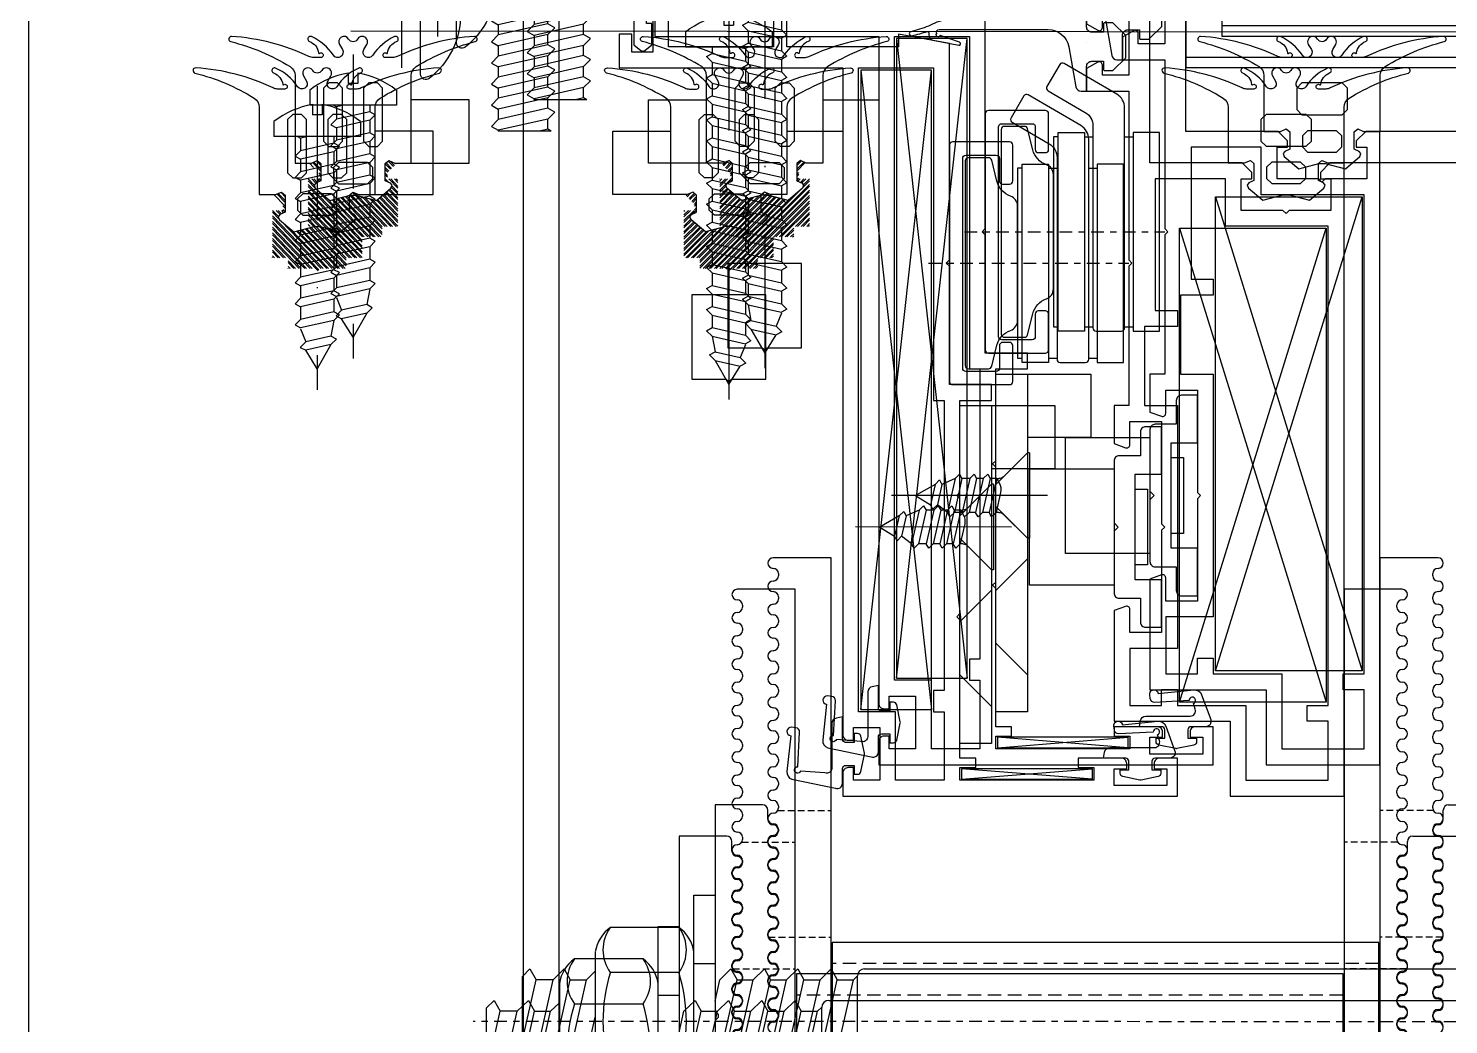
# Model space of a CAD drawing. Header units: inches. Extents: x 4821 to 127877, y 58012 to 433683.
# Drawn here: x 33941.2 to 34075.8, y 232307.7 to 232402.1 of the extents above; entities that cross this region are included whole.
import ezdxf
from ezdxf.xclip import XClip

# ---------------------------------------------------------------- set-up
doc = ezdxf.new("R2010")
doc.units = ezdxf.units.IN
doc.header["$MEASUREMENT"] = 0
doc.header["$XCLIPFRAME"] = 2
for name, pattern in [('$1$Center', [29.999999, 12, -6, 6, -6]), ('$1$DASHDOT', [25.4, 12.7, -6.35, 0, -6.35]), ('$1$DASHED', [19.05, 12.7, -6.35])]:
    doc.linetypes.add(name, pattern=pattern)
for name, color, linetype in [('A-FURN-FIXD', 10, 'Continuous'), ('A-FURN-FREE', 10, 'Continuous'), ('A-GLAZ', 132, 'Continuous'), ('A-WAL-CMU', 7, 'Continuous'), ('A-WIN', 141, 'Continuous')]:
    doc.layers.add(name, color=color, linetype=linetype)

# ---------------------------------------------------------------- blocks, each defined once
blk = doc.blocks.new('$1$M6x25')
at = {"color": 71}
for p, q in [((-6, 4.5), (-6, -4.5)), ((0, 5), (-5.5, 5)), ((0, 5), (0, -5)), ((1.19, 3), (0.82, 2.34)), ((1.85, 2.34), (1.19, 3)), ((3.19, 3), (2.82, 2.34)), ((3.85, 2.34), (3.19, 3)), ((5.19, 3), (4.82, 2.34)), ((5.85, 2.34), (5.19, 3)), ((7.19, 3), (6.82, 2.34)), ((7.85, 2.34), (7.19, 3)), ((9.19, 3), (8.82, 2.34)), ((9.85, 2.34), (9.19, 3)), ((11.19, 3), (10.82, 2.34)), ((11.85, 2.34), (11.19, 3)), ((13.19, 3), (12.82, 2.34)), ((13.85, 2.34), (13.19, 3)), ((15.19, 3), (14.82, 2.34)), ((15.85, 2.34), (15.19, 3)), ((17.19, 3), (16.82, 2.34)), ((17.85, 2.34), (17.19, 3)), ((19.19, 3), (18.82, 2.34)), ((19.85, 2.34), (19.19, 3)), ((21.19, 3), (20.82, 2.34)), ((21.85, 2.34), (21.19, 3)), ((23.19, 3), (22.82, 2.34)), ((23.85, 2.34), (23.19, 3)), ((0.82, 2.34), (0, 2.34)), ((0.82, 2.34), (1.88, -2.34)), ((1.85, 2.34), (2.91, -2.34)), ((2.82, 2.34), (1.85, 2.34)), ((2.82, 2.34), (3.88, -2.34)), ((3.85, 2.34), (4.91, -2.34)), ((4.82, 2.34), (3.85, 2.34)), ((4.82, 2.34), (5.88, -2.34)), ((5.85, 2.34), (6.91, -2.34)), ((6.82, 2.34), (5.85, 2.34)), ((6.82, 2.34), (7.88, -2.34)), ((7.85, 2.34), (8.91, -2.34)), ((8.82, 2.34), (7.85, 2.34)), ((8.82, 2.34), (9.88, -2.34)), ((9.85, 2.34), (10.91, -2.34)), ((10.82, 2.34), (9.85, 2.34)), ((10.82, 2.34), (11.88, -2.34)), ((11.85, 2.34), (12.91, -2.34)), ((12.82, 2.34), (11.85, 2.34)), ((12.82, 2.34), (13.88, -2.34)), ((13.85, 2.34), (14.91, -2.34)), ((14.82, 2.34), (13.85, 2.34)), ((14.82, 2.34), (15.88, -2.34)), ((15.85, 2.34), (16.91, -2.34)), ((16.82, 2.34), (15.85, 2.34)), ((16.82, 2.34), (17.88, -2.34)), ((17.85, 2.34), (18.91, -2.34)), ((18.82, 2.34), (17.85, 2.34)), ((18.82, 2.34), (19.88, -2.34)), ((19.85, 2.34), (20.91, -2.34)), ((20.82, 2.34), (19.85, 2.34)), ((20.82, 2.34), (21.88, -2.34)), ((21.85, 2.34), (22.91, -2.34)), ((22.82, 2.34), (21.85, 2.34)), ((22.82, 2.34), (23.88, -2.34)), ((23.85, 2.34), (24.91, -2.34)), ((24.82, 2.34), (23.85, 2.34)), ((25, 2.66), (24.82, 2.34)), ((24.82, 2.34), (25, 1.56)), ((25, 2.66), (25, -2.34)), ((1.88, -2.34), (0, -2.34)), ((1.88, -2.34), (2.54, -3)), ((2.54, -3), (2.91, -2.34)), ((2.91, -2.34), (3.88, -2.34)), ((3.88, -2.34), (4.54, -3)), ((4.54, -3), (4.91, -2.34)), ((4.91, -2.34), (5.88, -2.34)), ((5.88, -2.34), (6.54, -3)), ((6.54, -3), (6.91, -2.34)), ((6.91, -2.34), (7.88, -2.34)), ((7.88, -2.34), (8.54, -3)), ((8.54, -3), (8.91, -2.34)), ((8.91, -2.34), (9.88, -2.34)), ((9.88, -2.34), (10.54, -3)), ((10.54, -3), (10.91, -2.34)), ((10.91, -2.34), (11.88, -2.34)), ((11.88, -2.34), (12.54, -3)), ((12.54, -3), (12.91, -2.34)), ((12.91, -2.34), (13.88, -2.34)), ((13.88, -2.34), (14.54, -3)), ((14.54, -3), (14.91, -2.34)), ((14.91, -2.34), (15.88, -2.34)), ((15.88, -2.34), (16.54, -3)), ((16.54, -3), (16.91, -2.34)), ((16.91, -2.34), (17.88, -2.34)), ((17.88, -2.34), (18.54, -3)), ((18.54, -3), (18.91, -2.34)), ((18.91, -2.34), (19.88, -2.34)), ((19.88, -2.34), (20.54, -3)), ((20.54, -3), (20.91, -2.34)), ((20.91, -2.34), (21.88, -2.34)), ((21.88, -2.34), (22.54, -3)), ((22.54, -3), (22.91, -2.34)), ((22.91, -2.34), (23.88, -2.34)), ((23.88, -2.34), (24.54, -3)), ((24.54, -3), (24.91, -2.34)), ((24.91, -2.34), (25, -2.34)), ((0, -5), (-5.5, -5))]:
    blk.add_line(p, q, dxfattribs=at)
at = {"color": 71, "linetype": '$1$DASHED', "ltscale": 100}
for p, q in [((-6, 2.89), (-3, 2.89)), ((-6, 1.44), (-3, 1.44)), ((-6, -1.44), (-3, -1.44)), ((-6, -2.89), (-3, -2.89))]:
    blk.add_line(p, q, dxfattribs=at)
at = {"color": 2, "linetype": '$1$Center', "ltscale": 10}
blk.add_line((-7.77, 0), (26.88, 0), dxfattribs=at)
at = {"color": 71}
for centre, start, end in [((-5.5, 4.5), 90, 180), ((-5.5, -4.5), 180, 270)]:
    blk.add_arc(centre, 0.5, start, end, dxfattribs=at)
at = {"color": 71, "linetype": '$1$DASHED', "ltscale": 100}
for centre, radius, start, end in [((-4.2, 2.17), 1.4, 329.0209, 30.9791), ((-8.11, 0), 5.31, 344.2222, 15.7778), ((-4.2, -2.17), 1.4, 329.0209, 30.9791)]:
    blk.add_arc(centre, radius, start, end, dxfattribs=at)
blk = doc.blocks.new('$1$GTSY500112')
at = {"layer": 'A-FURN-FIXD'}
blk.add_lwpolyline([(5.93, -11.75, 0.57735), (5.07, -11.75, -1), (4.2, -11.25), (4.49, -10.75, 0.965781), (3.64, -10.22, -0.138673), (1.56, -11.98, -1.037842), (1.37, -11.52, 0.283592), (2.23, -10.43, -0.584426), (2.31, -10.4, 1.39494), (2.44, -10), (1.75, -10, 0.111575), (1.32, -10.1, -0.09543), (-6.01, -12, -0.91232), (-6.08, -11.51, 0.076551), (-0.47, -9.14, 0.260148), (0, -8.29), (0, 0), (1.56, 0), (2.11, -0.24), (2.45, 0.05), (2.45, 1.67), (1.96, 1.89), (1.81, 2.1), (1.92, 2.38), (3.29, 3.53), (5.21, 3.03), (5.79, 3.03), (7.71, 3.53), (9.08, 2.38), (9.19, 2.1), (9.03, 1.89), (8.55, 1.67), (8.55, 0.05), (8.88, -0.24), (9.44, 0), (11, 0), (11, -8.29, 0.260148), (11.47, -9.14, 0.076551), (17.08, -11.51, -0.91232), (17, -12, -0.09543), (9.68, -10.1, 0.111575), (9.25, -10), (8.55, -10, 1.39494), (8.69, -10.4, -0.584426), (8.77, -10.43, 0.283592), (9.62, -11.52, -1.037842), (9.43, -11.98, -0.138673), (7.36, -10.22, 0.965781), (6.51, -10.75), (6.8, -11.25, -1)], format="xyb", close=True, dxfattribs=at)
for points in [[(4.13, -0.07), (3.64, 0.42), (3.64, 1.47), (4.13, 1.96), (6.87, 1.96), (7.36, 1.47), (7.36, 0.42), (6.87, -0.07)], [(4.01, -1.58), (4.5, -2.07), (4.5, -7.11), (4.01, -7.6), (3.19, -7.6), (2.7, -7.11), (2.7, -2.07), (3.19, -1.58)], [(7.81, -7.6), (6.99, -7.6), (6.5, -7.11), (6.5, -2.07), (6.99, -1.58), (7.81, -1.58), (8.3, -2.07), (8.3, -7.11)]]:
    blk.add_lwpolyline(points, close=True, dxfattribs=at)
blk = doc.blocks.new('$1$RHS4.2x22')
at = {"layer": 'A-FURN-FIXD'}
for p, q in [((1.42, 4.1), (0, 4.1)), ((0, -4.1), (0, 4.1)), ((-19.98, 1.61), (-20.26, 1.09)), ((-19.45, 1.09), (-19.98, 1.61)), ((-18.23, 1.58), (-19.45, 1.09)), ((-17.85, 2.1), (-18.13, 1.58)), ((-17.42, -1.58), (-18.13, 1.58)), ((-17.33, 1.58), (-17.85, 2.1)), ((-16.14, 1.58), (-17.33, 1.58)), ((-16.61, -1.58), (-17.33, 1.58)), ((-15.85, 2.1), (-16.14, 1.58)), ((-15.42, -1.58), (-16.14, 1.58)), ((-15.33, 1.58), (-15.85, 2.1)), ((-14.61, -1.58), (-15.33, 1.58)), ((-14.14, 1.58), (-15.33, 1.58)), ((-13.85, 2.1), (-14.14, 1.58)), ((-13.43, -1.58), (-14.14, 1.58)), ((-13.33, 1.58), (-13.85, 2.1)), ((-12.62, -1.58), (-13.33, 1.58)), ((-12.14, 1.58), (-13.33, 1.58)), ((-11.86, 2.1), (-12.14, 1.58)), ((-11.43, -1.58), (-12.14, 1.58)), ((-11.33, 1.58), (-11.86, 2.1)), ((-10.62, -1.58), (-11.33, 1.58)), ((-10.15, 1.58), (-11.33, 1.58)), ((-9.86, 2.1), (-10.15, 1.58)), ((-9.43, -1.58), (-10.15, 1.58)), ((-9.86, 2.1), (-9.34, 1.58)), ((-8.62, -1.58), (-9.34, 1.58)), ((-8.15, 1.58), (-9.34, 1.58)), ((-7.86, 2.1), (-8.15, 1.58)), ((-7.43, -1.58), (-8.15, 1.58)), ((-7.34, 1.58), (-7.86, 2.1)), ((-6.63, -1.58), (-7.34, 1.58)), ((-6.15, 1.58), (-7.34, 1.58)), ((-5.86, 2.1), (-6.15, 1.58)), ((-5.44, -1.58), (-6.15, 1.58)), ((-5.34, 1.58), (-5.86, 2.1)), ((-4.63, -1.58), (-5.34, 1.58)), ((-4.15, 1.58), (-5.34, 1.58)), ((-3.87, 2.1), (-4.15, 1.58)), ((-3.44, -1.58), (-4.15, 1.58)), ((-3.44, -1.58), (-4.15, 1.58)), ((-3.34, 1.58), (-3.87, 2.1)), ((-2.63, -1.58), (-3.34, 1.58)), ((-2.16, 1.58), (-3.34, 1.58)), ((-1.87, 2.1), (-2.16, 1.58)), ((-1.44, -1.58), (-2.16, 1.58)), ((-1.35, 1.58), (-1.87, 2.1)), ((-0.63, -1.58), (-1.35, 1.58)), ((-0.16, 1.58), (-1.35, 1.58)), ((0, 1.87), (-0.16, 1.58)), ((0, 0.87), (-0.16, 1.58)), ((-22, 0), (-20.26, 1.09)), ((-19.72, -1.3), (-22, 0)), ((-19.72, -1.3), (-20.26, 1.09)), ((-18.91, -1.3), (-19.45, 1.09)), ((3.05, 0.46), (2.04, 0.46)), ((2.04, -0.46), (2.04, 0.46)), ((-19.72, -1.3), (-19.2, -1.82)), ((-19.2, -1.82), (-18.91, -1.3)), ((-17.42, -1.58), (-18.91, -1.3)), ((3.05, -0.46), (2.04, -0.46)), ((-17.42, -1.58), (-16.9, -2.1)), ((-16.9, -2.1), (-16.61, -1.58)), ((-15.42, -1.58), (-16.61, -1.58)), ((-15.42, -1.58), (-14.9, -2.1)), ((-14.9, -2.1), (-14.61, -1.58)), ((-13.43, -1.58), (-14.61, -1.58)), ((-13.43, -1.58), (-12.9, -2.1)), ((-12.9, -2.1), (-12.62, -1.58)), ((-11.43, -1.58), (-12.62, -1.58)), ((-11.43, -1.58), (-10.91, -2.1)), ((-10.91, -2.1), (-10.62, -1.58)), ((-9.43, -1.58), (-10.62, -1.58)), ((-9.43, -1.58), (-8.91, -2.1)), ((-8.91, -2.1), (-8.62, -1.58)), ((-7.43, -1.58), (-8.62, -1.58)), ((-7.43, -1.58), (-6.91, -2.1)), ((-6.91, -2.1), (-6.63, -1.58)), ((-5.44, -1.58), (-6.63, -1.58)), ((-5.44, -1.58), (-4.91, -2.1)), ((-4.91, -2.1), (-4.63, -1.58)), ((-3.44, -1.58), (-4.63, -1.58)), ((-3.44, -1.58), (-2.92, -2.1)), ((-2.92, -2.1), (-2.63, -1.58)), ((-1.44, -1.58), (-2.63, -1.58)), ((-1.44, -1.58), (-0.92, -2.1)), ((-0.92, -2.1), (-0.63, -1.58)), ((0, -1.58), (-0.63, -1.58)), ((1.42, -4.1), (0, -4.1))]:
    blk.add_line(p, q, dxfattribs=at)
at = {"layer": 'A-FURN-FIXD', "linetype": '$1$DASHDOT'}
blk.add_line((4.78, 0), (-24, 0), dxfattribs=at)
at = {"layer": 'A-FURN-FIXD'}
for centre, start, end in [((-5.01, -0.91), 9.6294, 37.9057), ((-5.01, 0.91), 322.0943, 350.3706)]:
    blk.add_arc(centre, 8.15, start, end, dxfattribs=at)
blk = doc.blocks.new('$1$Fixed bracket Plan')
at = {"layer": 'A-FURN-FIXD', "linetype": '$1$Center', "ltscale": 0.1}
blk.add_line((53.65, -48.26), (53.65, 59.93), dxfattribs=at)
at = {"layer": 'A-FURN-FIXD'}
for p, q in [((49.69, 55.26), (57.94, 55.26)), ((51.89, 55.26), (57.61, 53.96)), ((57.94, 55.26), (58.65, 54.54)), ((49.69, 54.13), (57.61, 52.34)), ((58.65, 54.54), (57.61, 53.96)), ((57.61, 52.34), (57.61, 53.96)), ((49.69, 52.51), (57.61, 50.72)), ((57.61, 52.34), (58.65, 51.29)), ((58.65, 51.29), (57.61, 50.72)), ((49.69, 50.97), (57.61, 49.18)), ((57.61, 50.72), (57.61, 49.18)), ((49.69, 49.34), (54.09, 48.35)), ((57.61, 49.18), (58.43, 48.35)), ((60.25, 48.35), (47.05, 48.35)), ((58.33, 46.92), (58.33, 40.43)), ((62.58, 40.43), (62.58, 46.92)), ((41.65, 39), (65.65, 39)), ((47.05, 39), (60.25, 39)), ((59.15, 39), (59.15, 37)), ((65.65, 39), (65.65, 37)), ((53.75, 37), (34.2, 37)), ((65.65, 37), (41.65, 37)), ((49.69, 36.71), (57.61, 34.92)), ((54.05, 36.7), (53.75, 37)), ((54.35, 36.7), (54.05, 36.7)), ((54.65, 37), (54.35, 36.7)), ((74.2, 37), (54.65, 37)), ((55.59, 37), (57.61, 36.55)), ((57.61, 36.55), (58.65, 35.5)), ((74.2, 32.5), (74.2, 37)), ((49.69, 35.17), (57.61, 33.38)), ((58.65, 35.5), (57.61, 34.92)), ((57.61, 34.92), (57.61, 33.38)), ((49.69, 33.55), (57.61, 31.76)), ((57.61, 33.38), (58.65, 32.33)), ((58.65, 32.33), (57.61, 31.76)), ((49.69, 32), (57.61, 30.22)), ((54.3, 31), (54.1, 31)), ((55.2, 32), (55.4, 32)), ((56.5, 31), (56.3, 31)), ((57.4, 32), (57.6, 32)), ((57.61, 31.76), (57.61, 30.22)), ((58.7, 31), (58.5, 31)), ((59.6, 32), (59.8, 32)), ((60.9, 31), (60.7, 31)), ((61.8, 32), (62, 32)), ((63.1, 31), (62.9, 31)), ((64, 32), (64.2, 32)), ((65.3, 31), (65.1, 31)), ((66.2, 32), (66.4, 32)), ((67.5, 31), (67.3, 31)), ((68.4, 32), (68.6, 32)), ((69.7, 31), (69.5, 31)), ((70.6, 32), (70.8, 32)), ((71.9, 31), (71.7, 31)), ((72.8, 32), (73.7, 32)), ((74.1, 31), (73.9, 31)), ((76.3, 31), (76.1, 31)), ((78.5, 31), (78.3, 31)), ((80.7, 31), (80.5, 31)), ((82.9, 31), (82.7, 31)), ((85.1, 31), (84.9, 31)), ((87.3, 31), (87.1, 31)), ((89.5, 31), (89.3, 31)), ((91.7, 31), (91.5, 31)), ((93.9, 31), (93.7, 31)), ((96.1, 31), (95.9, 31)), ((96.6, 31.5), (96.6, 31.5)), ((97.6, 26), (97.6, 31.5)), ((49.69, 30.38), (57.61, 28.59)), ((57.61, 30.22), (58.65, 29.17)), ((49.69, 28.84), (57.61, 27.05)), ((58.65, 29.17), (57.61, 28.59)), ((57.61, 28.59), (57.61, 27.05)), ((49.69, 27.22), (57.61, 25.43)), ((57.61, 27.05), (58.65, 26)), ((9.7, 26), (97.6, 26)), ((61.15, 25.9), (46.15, 25.9)), ((49.69, 25.68), (57.61, 23.89)), ((58.65, 26), (57.61, 25.43)), ((61.15, -25.9), (61.15, 25.9)), ((57.61, 25.43), (57.61, 23.89)), ((49.32, 23.5), (57.98, 23.5)), ((57.61, 23.89), (57.99, 23.5)), ((58.65, 22.83), (58.65, -38.58)), ((97.6, -26), (9.7, -26)), ((46.15, -25.9), (61.15, -25.9)), ((97.6, -31.5), (97.6, -26)), ((54.1, -31), (54.3, -31)), ((55.2, -32), (55.4, -32)), ((56.3, -31), (56.5, -31)), ((57.4, -32), (57.6, -32)), ((58.5, -31), (58.7, -31)), ((59.6, -32), (59.8, -32)), ((60.7, -31), (60.9, -31)), ((61.8, -32), (62, -32)), ((62.9, -31), (63.1, -31)), ((64, -32), (64.2, -32)), ((65.1, -31), (65.3, -31)), ((66.2, -32), (66.4, -32)), ((67.3, -31), (67.5, -31)), ((68.4, -32), (68.6, -32)), ((69.5, -31), (69.7, -31)), ((70.6, -32), (70.8, -32)), ((71.7, -31), (71.9, -31)), ((72.8, -32), (73.7, -32)), ((73.9, -31), (74.1, -31)), ((76.1, -31), (76.3, -31)), ((78.3, -31), (78.5, -31)), ((80.5, -31), (80.7, -31)), ((82.7, -31), (82.9, -31)), ((84.9, -31), (85.1, -31)), ((87.1, -31), (87.3, -31)), ((89.3, -31), (89.5, -31)), ((91.5, -31), (91.7, -31)), ((93.7, -31), (93.9, -31)), ((95.9, -31), (96.1, -31)), ((74.2, -32.5), (74.2, -37))]:
    blk.add_line(p, q, dxfattribs=at)
at = {"layer": 'A-FURN-FIXD', "linetype": '$1$DASHED', "ltscale": 0.05}
for p, q in [((61.65, 31.93), (61.65, 26)), ((73.65, 31.07), (73.65, 26)), ((61.65, -31.93), (61.65, -26)), ((73.65, -31.07), (73.65, -26))]:
    blk.add_line(p, q, dxfattribs=at)
at = {"layer": 'A-FURN-FIXD', "linetype": '$1$DASHED', "ltscale": 0.1}
blk.add_line((59.15, -25.9), (59.15, 25.9), dxfattribs=at)
at = {"layer": 'A-FURN-FIXD'}
for centre, radius, start, end in [((53.65, 31.88), 15.75, 72.7319, 107.2681), ((60.45, 44.06), 3.57, 53.4429, 126.5571), ((59.73, 44.89), 3.5, 35.4843, 81.3007), ((53.65, 55.47), 15.75, 252.7319, 287.2681), ((60.45, 43.29), 3.57, 233.4429, 306.5571), ((59.73, 42.46), 3.5, 278.6993, 324.5157), ((73.7, 32.5), 0.5, 270, 0), ((53.1, 31.5), 0.5, 0, 180), ((53.2, 31.5), 0.5, 0, 90), ((54.1, 31.5), 0.5, 180, 270), ((54.2, 31.5), 0.5, 180, 0), ((54.3, 31.5), 0.5, 270, 360), ((55.2, 31.5), 0.5, 90, 180), ((55.3, 31.5), 0.5, 0, 180), ((55.4, 31.5), 0.5, 0, 90), ((56.3, 31.5), 0.5, 180, 270), ((56.4, 31.5), 0.5, 180, 0), ((56.5, 31.5), 0.5, 270, 360), ((57.4, 31.5), 0.5, 90, 180), ((57.5, 31.5), 0.5, 0, 180), ((57.6, 31.5), 0.5, 0, 90), ((58.5, 31.5), 0.5, 180, 270), ((58.6, 31.5), 0.5, 180, 0), ((58.7, 31.5), 0.5, 270, 360), ((59.6, 31.5), 0.5, 90, 180), ((59.7, 31.5), 0.5, 0, 180), ((59.8, 31.5), 0.5, 0, 90), ((60.7, 31.5), 0.5, 180, 270), ((60.8, 31.5), 0.5, 180, 0), ((60.9, 31.5), 0.5, 270, 360), ((61.8, 31.5), 0.5, 90, 180), ((61.9, 31.5), 0.5, 0, 180), ((62, 31.5), 0.5, 0, 90), ((62.9, 31.5), 0.5, 180, 270), ((63, 31.5), 0.5, 180, 0), ((63.1, 31.5), 0.5, 270, 360), ((64, 31.5), 0.5, 90, 180), ((64.1, 31.5), 0.5, 0, 180), ((64.2, 31.5), 0.5, 0, 90), ((65.1, 31.5), 0.5, 180, 270), ((65.2, 31.5), 0.5, 180, 0), ((65.3, 31.5), 0.5, 270, 360), ((66.2, 31.5), 0.5, 90, 180), ((66.3, 31.5), 0.5, 0, 180), ((66.4, 31.5), 0.5, 0, 90), ((67.3, 31.5), 0.5, 180, 270), ((67.4, 31.5), 0.5, 180, 0), ((67.5, 31.5), 0.5, 270, 360), ((68.4, 31.5), 0.5, 90, 180), ((68.5, 31.5), 0.5, 0, 180), ((68.6, 31.5), 0.5, 0, 90), ((69.5, 31.5), 0.5, 180, 270), ((69.6, 31.5), 0.5, 180, 0), ((69.7, 31.5), 0.5, 270, 360), ((70.6, 31.5), 0.5, 90, 180), ((70.7, 31.5), 0.5, 0, 180), ((70.8, 31.5), 0.5, 360, 90), ((71.7, 31.5), 0.5, 180, 270), ((71.8, 31.5), 0.5, 180, 0), ((71.9, 31.5), 0.5, 270, 360), ((72.8, 31.5), 0.5, 90, 180), ((72.9, 31.5), 0.5, 0, 180), ((73.9, 31.5), 0.5, 180, 270), ((74.1, 31.5), 0.5, 270, 360), ((75.1, 31.5), 0.5, 0, 180), ((76.1, 31.5), 0.5, 180, 270), ((76.3, 31.5), 0.5, 270, 360), ((77.3, 31.5), 0.5, 0, 180), ((78.3, 31.5), 0.5, 180, 270), ((78.5, 31.5), 0.5, 270, 360), ((79.5, 31.5), 0.5, 0, 180), ((80.5, 31.5), 0.5, 180, 270), ((80.7, 31.5), 0.5, 270, 360), ((81.7, 31.5), 0.5, 0, 180), ((82.7, 31.5), 0.5, 180, 270), ((82.9, 31.5), 0.5, 270, 360), ((83.9, 31.5), 0.5, 0, 180), ((84.9, 31.5), 0.5, 180, 270), ((85.1, 31.5), 0.5, 270, 360), ((86.1, 31.5), 0.5, 0, 180), ((87.1, 31.5), 0.5, 180, 270), ((87.3, 31.5), 0.5, 270, 360), ((88.3, 31.5), 0.5, 0, 180), ((89.3, 31.5), 0.5, 180, 270), ((89.5, 31.5), 0.5, 270, 360), ((90.5, 31.5), 0.5, 0, 180), ((91.5, 31.5), 0.5, 180, 270), ((91.7, 31.5), 0.5, 270, 360), ((92.7, 31.5), 0.5, 0, 180), ((93.7, 31.5), 0.5, 180, 270), ((93.9, 31.5), 0.5, 270, 360), ((94.9, 31.5), 0.5, 0, 180), ((95.9, 31.5), 0.5, 180, 270), ((96.1, 31.5), 0.5, 270, 360), ((97.1, 31.5), 0.5, 0, 180), ((57.98, 22.83), 0.667, 0, 90), ((53.1, -31.5), 0.5, 180, 0), ((53.2, -31.5), 0.5, 270, 0), ((54.1, -31.5), 0.5, 90, 180), ((54.2, -31.5), 0.5, 0, 180), ((54.3, -31.5), 0.5, 0, 90), ((55.2, -31.5), 0.5, 180, 270), ((55.3, -31.5), 0.5, 180, 0), ((55.4, -31.5), 0.5, 270, 0), ((56.3, -31.5), 0.5, 90, 180), ((56.4, -31.5), 0.5, 0, 180), ((56.5, -31.5), 0.5, 0, 90), ((57.4, -31.5), 0.5, 180, 270), ((57.5, -31.5), 0.5, 180, 0), ((57.6, -31.5), 0.5, 270, 0), ((58.5, -31.5), 0.5, 90, 180), ((58.6, -31.5), 0.5, 0, 180), ((58.7, -31.5), 0.5, 0, 90), ((59.6, -31.5), 0.5, 180, 270), ((59.7, -31.5), 0.5, 180, 0), ((59.8, -31.5), 0.5, 270, 0), ((60.7, -31.5), 0.5, 90, 180), ((60.8, -31.5), 0.5, 0, 180), ((60.9, -31.5), 0.5, 0, 90), ((61.8, -31.5), 0.5, 180, 270), ((61.9, -31.5), 0.5, 180, 0), ((62, -31.5), 0.5, 270, 0), ((62.9, -31.5), 0.5, 90, 180), ((63, -31.5), 0.5, 0, 180), ((63.1, -31.5), 0.5, 0, 90), ((64, -31.5), 0.5, 180, 270), ((64.1, -31.5), 0.5, 180, 0), ((64.2, -31.5), 0.5, 270, 0), ((65.1, -31.5), 0.5, 90, 180), ((65.2, -31.5), 0.5, 0, 180), ((65.3, -31.5), 0.5, 0, 90), ((66.2, -31.5), 0.5, 180, 270), ((66.3, -31.5), 0.5, 180, 0), ((66.4, -31.5), 0.5, 270, 0), ((67.3, -31.5), 0.5, 90, 180), ((67.4, -31.5), 0.5, 0, 180), ((67.5, -31.5), 0.5, 0, 90), ((68.4, -31.5), 0.5, 180, 270), ((68.5, -31.5), 0.5, 180, 0), ((68.6, -31.5), 0.5, 270, 360), ((69.5, -31.5), 0.5, 90, 180), ((69.6, -31.5), 0.5, 0, 180), ((69.7, -31.5), 0.5, 0, 90), ((70.6, -31.5), 0.5, 180, 270), ((70.7, -31.5), 0.5, 180, 0), ((70.8, -31.5), 0.5, 270, 0), ((71.7, -31.5), 0.5, 90, 180), ((71.8, -31.5), 0.5, 0, 180), ((71.9, -31.5), 0.5, 0, 90), ((72.8, -31.5), 0.5, 180, 270), ((72.9, -31.5), 0.5, 180, 0), ((73.9, -31.5), 0.5, 90, 180), ((73.7, -32.5), 0.5, 0, 90), ((74.1, -31.5), 0.5, 0, 90), ((75.1, -31.5), 0.5, 180, 0), ((76.1, -31.5), 0.5, 90, 180), ((76.3, -31.5), 0.5, 0, 90), ((77.3, -31.5), 0.5, 180, 0), ((78.3, -31.5), 0.5, 90, 180), ((78.5, -31.5), 0.5, 0, 90), ((79.5, -31.5), 0.5, 180, 0), ((80.5, -31.5), 0.5, 90, 180), ((80.7, -31.5), 0.5, 0, 90), ((81.7, -31.5), 0.5, 180, 0), ((82.7, -31.5), 0.5, 90, 180), ((82.9, -31.5), 0.5, 0, 90), ((83.9, -31.5), 0.5, 180, 0), ((84.9, -31.5), 0.5, 90, 180), ((85.1, -31.5), 0.5, 0, 90), ((86.1, -31.5), 0.5, 180, 0), ((87.1, -31.5), 0.5, 90, 180), ((87.3, -31.5), 0.5, 0, 90), ((88.3, -31.5), 0.5, 180, 0), ((89.3, -31.5), 0.5, 90, 180), ((89.5, -31.5), 0.5, 0, 90), ((90.5, -31.5), 0.5, 180, 0), ((91.5, -31.5), 0.5, 90, 180), ((91.7, -31.5), 0.5, 0, 90), ((92.7, -31.5), 0.5, 180, 0), ((93.7, -31.5), 0.5, 90, 180), ((93.9, -31.5), 0.5, 0, 90), ((94.9, -31.5), 0.5, 180, 0), ((95.9, -31.5), 0.5, 90, 180), ((96.1, -31.5), 0.5, 0, 90), ((97.1, -31.5), 0.5, 180, 0)]:
    blk.add_arc(centre, radius, start, end, dxfattribs=at)
blk = doc.blocks.new('$1$Stay Arm 93652400PI')
at = {"layer": 'A-FURN-FIXD', "linetype": '$1$Center', "ltscale": 0.1}
blk.add_line((147.23, 130.15), (147.23, 149.12), dxfattribs=at)
at = {"layer": 'A-FURN-FIXD'}
for p, q in [((138.23, 145.32), (138.23, 146.12)), ((156.23, 145.32), (156.23, 146.12)), ((138.23, 141.52), (138.23, 142.32)), ((138.23, 141.52), (138.23, 142.32)), ((156.23, 141.52), (156.23, 142.3))]:
    blk.add_line(p, q, dxfattribs=at)
for points in [[(137.83, 146.12), (137.83, 148.62), (156.63, 148.62), (156.63, 146.12)], [(137.83, 139.02), (156.63, 139.02), (156.63, 141.52), (137.83, 141.52)]]:
    blk.add_lwpolyline(points, close=True, dxfattribs=at)
for points in [[(157.25, 142.32), (138.13, 142.32, -0.414214), (137.83, 142.62), (137.83, 145.02, -0.414214), (138.13, 145.32), (158.97, 145.32, -0.26675), (160.27, 144.58), (163.18, 139.58, -0.414214), (163.08, 139.17), (161, 137.96, -0.414214), (160.59, 138.07), (158.55, 141.58, 0.26675)], [(158.43, 132.12), (136.03, 132.12, -0.414214), (135.73, 132.42), (135.73, 137.82, -0.414214), (136.03, 138.12), (139.43, 138.12, -0.414214), (139.73, 137.82), (139.73, 137.16, -0.414214), (139.43, 136.86), (137.29, 136.86, 0.414214), (136.99, 136.56), (136.99, 133.68, 0.414214), (137.29, 133.38), (157.17, 133.38, 0.414214), (157.47, 133.68), (157.47, 136.56, 0.414214), (157.17, 136.86), (155.03, 136.86, -0.414214), (154.73, 137.16), (154.73, 137.82, -0.414214), (155.03, 138.12), (158.43, 138.12, -0.414214), (158.73, 137.82), (158.73, 132.42, -0.414214)], [(137.47, 136.13), (139.47, 136.62, 0.253533), (140.87, 137.91, -0.319758), (141.82, 138.58), (152.65, 138.58, -0.319758), (153.59, 137.91, 0.253533), (155, 136.62), (157, 136.13, -0.344221), (157.22, 135.83), (157.22, 133.93, -0.414214), (156.92, 133.63), (137.54, 133.63, -0.414214), (137.24, 133.93), (137.24, 135.83, -0.344221)]]:
    blk.add_lwpolyline(points, format="xyb", close=True, dxfattribs=at)
blk.add_lwpolyline([(156.23, 139.02), (156.23, 138.58), (138.23, 138.58), (138.23, 139.02)], dxfattribs=at)
blk = doc.blocks.new('$1$GTSY500109')
at = {"layer": 'A-FURN-FIXD'}
blk.add_lwpolyline([(5.93, -8.75, 0.57735), (5.07, -8.75, -1), (4.2, -8.25), (4.49, -7.75, 0.965781), (3.64, -7.22, -0.138673), (1.56, -8.98, -1.037842), (1.37, -8.52, 0.283592), (2.23, -7.43, -0.584426), (2.31, -7.4, 1.39494), (2.44, -7), (1.75, -7, 0.111575), (1.32, -7.1, -0.09543), (-6.01, -9, -0.91232), (-6.08, -8.51, 0.076551), (-0.47, -6.14, 0.260148), (0, -5.29), (0, 0), (1.56, 0), (2.11, -0.24), (2.45, 0.05), (2.45, 1.67), (1.96, 1.89), (1.81, 2.1), (1.92, 2.38), (3.29, 3.53), (5.21, 3.03), (5.79, 3.03), (7.71, 3.53), (9.08, 2.38), (9.19, 2.1), (9.03, 1.89), (8.55, 1.67), (8.55, 0.05), (8.88, -0.24), (9.44, 0), (11, 0), (11, -5.29, 0.260148), (11.47, -6.14, 0.076551), (17.08, -8.51, -0.91232), (17, -9, -0.09543), (9.68, -7.1, 0.111575), (9.25, -7), (8.55, -7, 1.39494), (8.69, -7.4, -0.584426), (8.77, -7.43, 0.283592), (9.62, -8.52, -1.037842), (9.43, -8.98, -0.138673), (7.36, -7.22, 0.965781), (6.51, -7.75), (6.8, -8.25, -1)], format="xyb", close=True, dxfattribs=at)
for points in [[(4.13, -0.07), (3.64, 0.42), (3.64, 1.47), (4.13, 1.96), (6.87, 1.96), (7.36, 1.47), (7.36, 0.42), (6.87, -0.07)], [(3.59, -4.6), (3.1, -4.11), (3.1, -2.07), (3.59, -1.58), (7.41, -1.58), (7.9, -2.07), (7.9, -4.11), (7.41, -4.6)]]:
    blk.add_lwpolyline(points, close=True, dxfattribs=at)
blk = doc.blocks.new('$1$closekit')
at = {"layer": 'A-FURN-FREE'}
for p, q in [((-19.4, 14), (-16.4, 17)), ((-19.4, 9), (-16.4, 6)), ((-19.4, 1.05), (-16.4, 4.05)), ((-16.4, 4.05), (-18.67, 1.78)), ((-16.21, 4.05), (-16.4, 4.05)), ((-16.4, -4.05), (-16.4, 4.05)), ((-16.21, -4.05), (-16.21, 4.05)), ((-23.99, 1.6), (-24.94, 0.88)), ((-23.75, 2.02), (-23.99, 1.6)), ((-23.26, -1.6), (-23.99, 1.6)), ((-23.33, 1.6), (-23.75, 2.02)), ((-22.61, -1.6), (-23.33, 1.6)), ((-22.6, 1.6), (-23.33, 1.6)), ((-22.36, 2.02), (-22.6, 1.6)), ((-21.87, -1.6), (-22.6, 1.6)), ((-21.94, 1.6), (-22.36, 2.02)), ((-21.32, 1.6), (-21.94, 1.6)), ((-21.22, -1.6), (-21.94, 1.6)), ((-21.08, 2.02), (-21.32, 1.6)), ((-20.59, -1.6), (-21.32, 1.6)), ((-20.66, 1.6), (-21.08, 2.02)), ((-20.04, 1.6), (-20.66, 1.6)), ((-19.94, -1.6), (-20.66, 1.6)), ((-19.8, 2.02), (-20.04, 1.6)), ((-19.31, -1.6), (-20.04, 1.6)), ((-19.38, 1.6), (-19.8, 2.02)), ((-18.95, -0.29), (-19.38, 1.6)), ((-19.1, 1.6), (-19.38, 1.6)), ((-14.51, 0), (-29.28, 0)), ((-27, 0), (-25.59, 0.88)), ((-25.15, -1.06), (-27, 0)), ((-25.36, 1.3), (-25.59, 0.88)), ((-25.15, -1.06), (-25.59, 0.88)), ((-24.94, 0.88), (-25.36, 1.3)), ((-24.5, -1.06), (-24.94, 0.88)), ((-25.15, -1.06), (-24.73, -1.48)), ((-24.73, -1.48), (-24.5, -1.06)), ((-23.26, -1.6), (-24.5, -1.06)), ((-19.4, -1.05), (-16.4, -4.05)), ((-19.31, -1.6), (-19.08, -1.19)), ((-23.26, -1.6), (-22.84, -2.02)), ((-22.84, -2.02), (-22.61, -1.6)), ((-21.87, -1.6), (-22.61, -1.6)), ((-21.87, -1.6), (-21.45, -2.02)), ((-21.45, -2.02), (-21.22, -1.6)), ((-20.59, -1.6), (-21.22, -1.6)), ((-20.59, -1.6), (-20.17, -2.02)), ((-20.17, -2.02), (-19.94, -1.6)), ((-19.31, -1.6), (-19.94, -1.6)), ((-19.31, -1.6), (-19.1, -1.6)), ((-16.4, -4.05), (-18.67, -1.78)), ((-16.21, -4.05), (-16.4, -4.05))]:
    blk.add_line(p, q, dxfattribs=at)
blk.add_lwpolyline([(-16.4, -11.5), (-16.4, 20.5), (-19.4, 20.5), (-19.4, -11.5), (-10.4, -11.5), (-10.4, -5.5), (-16.4, -5.5)], dxfattribs=at)
blk.add_lwpolyline([(-4.3, -6.75, -0.414214), (-4.8, -6.25), (-4.8, -0.4), (-4.4, 0), (-4.8, 0.4), (-4.8, 6.25, -0.414214), (-4.3, 6.75), (-2.3, 6.75), (-2.3, 9, -0.414214), (-1.8, 9.5), (-0.3, 9.5), (-0.3, 5), (-2.8, 5), (-2.8, -5), (-0.3, -5), (-0.3, -9.5), (-1.8, -9.5, -0.414214), (-2.3, -9), (-2.3, -6.75)], format="xyb", close=True, dxfattribs=at)
for points in [[(-12.8, 5.5), (-12.8, -5.5), (-4.8, -5.5), (-4.8, 5.5)], [(-2.8, -3.59), (-1.62, -3.59), (-1.62, 3.59), (-2.8, 3.59)]]:
    blk.add_lwpolyline(points, close=True, dxfattribs=at)
for centre, radius, start, end in [((-19.1, 2.2), 0.6, 270, 315), ((-20.2, -0.57), 1.28, 330.7936, 12.7393), ((-19.1, -2.2), 0.6, 45, 90)]:
    blk.add_arc(centre, radius, start, end, dxfattribs=at)
blk = doc.blocks.new('$1$latsg')
at = {"color": 16}
blk.add_line((0, -4.63), (0, -4.63), dxfattribs=at)
at = {"color": 151}
blk.add_lwpolyline([(0, -2.33, -0.414214), (-0.5, -2.83), (-1.6, -2.83), (-1.6, -2.05, 0.414214), (-1.7, -1.95), (-2.49, -1.95), (-3.73, -3.14), (-3.73, -5.28), (-2.49, -6.47), (-1.7, -6.47, 0.414214), (-1.6, -6.37), (-1.6, -5.59), (-0.5, -5.59, -0.414214), (0, -6.09), (0, -8.42), (0.49, -8.42, 0.033024), (0.62, -8.41), (13.31, -6.73, 0.089231), (14.99, -6.16, -0.031349), (16.66, -5.63, 1.042186), (16.52, -5.25, 0.003956), (15.1, -5.64, -0.540004), (14.96, -5.55), (14.96, -5.32, 0.357511), (14.56, -4.83), (12.11, -4.34, 0.933108), (12.03, -4.63), (13.86, -5.26, -1.216572), (14.2, -5.46, -0.554991), (13.97, -5.84), (3.65, -5.84, -0.36397), (1.68, -4.19), (1.02, -0.41, 0.36397), (0.52, 0), (0, 0)], format="xyb", close=True, dxfattribs=at)
blk = doc.blocks.new('$1$RHS4.2x32')
at = {"layer": 'A-FURN-FIXD'}
for p, q in [((1.42, 4.1), (0, 4.1)), ((0, -4.1), (0, 4.1)), ((-29.98, 1.61), (-30.26, 1.09)), ((-29.45, 1.09), (-29.98, 1.61)), ((-28.23, 1.58), (-29.45, 1.09)), ((-27.85, 2.1), (-28.13, 1.58)), ((-27.42, -1.58), (-28.13, 1.58)), ((-27.33, 1.58), (-27.85, 2.1)), ((-26.14, 1.58), (-27.33, 1.58)), ((-26.61, -1.58), (-27.33, 1.58)), ((-25.85, 2.1), (-26.14, 1.58)), ((-25.42, -1.58), (-26.14, 1.58)), ((-25.33, 1.58), (-25.85, 2.1)), ((-24.61, -1.58), (-25.33, 1.58)), ((-24.14, 1.58), (-25.33, 1.58)), ((-23.85, 2.1), (-24.14, 1.58)), ((-23.43, -1.58), (-24.14, 1.58)), ((-23.33, 1.58), (-23.85, 2.1)), ((-22.62, -1.58), (-23.33, 1.58)), ((-22.14, 1.58), (-23.33, 1.58)), ((-21.86, 2.1), (-22.14, 1.58)), ((-21.43, -1.58), (-22.14, 1.58)), ((-21.33, 1.58), (-21.86, 2.1)), ((-20.62, -1.58), (-21.33, 1.58)), ((-20.15, 1.58), (-21.33, 1.58)), ((-19.86, 2.1), (-20.15, 1.58)), ((-19.43, -1.58), (-20.15, 1.58)), ((-19.86, 2.1), (-19.34, 1.58)), ((-18.62, -1.58), (-19.34, 1.58)), ((-18.15, 1.58), (-19.34, 1.58)), ((-17.86, 2.1), (-18.15, 1.58)), ((-17.43, -1.58), (-18.15, 1.58)), ((-17.34, 1.58), (-17.86, 2.1)), ((-16.63, -1.58), (-17.34, 1.58)), ((-16.15, 1.58), (-17.34, 1.58)), ((-15.86, 2.1), (-16.15, 1.58)), ((-15.44, -1.58), (-16.15, 1.58)), ((-15.34, 1.58), (-15.86, 2.1)), ((-14.63, -1.58), (-15.34, 1.58)), ((-14.15, 1.58), (-15.34, 1.58)), ((-13.87, 2.1), (-14.15, 1.58)), ((-13.44, -1.58), (-14.15, 1.58)), ((-13.44, -1.58), (-14.15, 1.58)), ((-13.34, 1.58), (-13.87, 2.1)), ((-12.63, -1.58), (-13.34, 1.58)), ((-12.16, 1.58), (-13.34, 1.58)), ((-11.87, 2.1), (-12.16, 1.58)), ((-11.44, -1.58), (-12.16, 1.58)), ((-11.35, 1.58), (-11.87, 2.1)), ((-10.63, -1.58), (-11.35, 1.58)), ((-10.16, 1.58), (-11.35, 1.58)), ((-9.87, 2.1), (-10.16, 1.58)), ((-9.45, -1.58), (-10.16, 1.58)), ((-9.35, 1.58), (-9.87, 2.1)), ((-8.64, -1.58), (-9.35, 1.58)), ((-8.16, 1.58), (-9.35, 1.58)), ((-7.88, 2.1), (-8.16, 1.58)), ((-7.45, -1.58), (-8.16, 1.58)), ((-7.35, 1.58), (-7.88, 2.1)), ((-6.64, -1.58), (-7.35, 1.58)), ((-6.17, 1.58), (-7.35, 1.58)), ((-5.88, 2.1), (-6.17, 1.58)), ((-5.45, -1.58), (-6.17, 1.58)), ((-5.36, 1.58), (-5.88, 2.1)), ((-4.64, -1.58), (-5.36, 1.58)), ((-4.17, 1.58), (-5.36, 1.58)), ((-3.88, 2.1), (-4.17, 1.58)), ((-3.45, -1.58), (-4.17, 1.58)), ((-3.45, -1.58), (-4.17, 1.58)), ((-3.36, 1.58), (-3.88, 2.1)), ((-2.64, -1.58), (-3.36, 1.58)), ((-2.17, 1.58), (-3.36, 1.58)), ((-1.88, 2.1), (-2.17, 1.58)), ((-1.46, -1.58), (-2.17, 1.58)), ((-1.36, 1.58), (-1.88, 2.1)), ((-0.65, -1.58), (-1.36, 1.58)), ((-0.17, 1.58), (-1.36, 1.58)), ((0, 1.89), (-0.17, 1.58)), ((0, 0.81), (-0.17, 1.58)), ((-32, 0), (-30.26, 1.09)), ((-29.72, -1.3), (-32, 0)), ((-29.72, -1.3), (-30.26, 1.09)), ((-28.91, -1.3), (-29.45, 1.09)), ((3.05, 0.46), (2.04, 0.46)), ((2.04, -0.46), (2.04, 0.46)), ((-29.72, -1.3), (-29.2, -1.82)), ((-29.2, -1.82), (-28.91, -1.3)), ((-27.42, -1.58), (-28.91, -1.3)), ((3.05, -0.46), (2.04, -0.46)), ((-27.42, -1.58), (-26.9, -2.1)), ((-26.9, -2.1), (-26.61, -1.58)), ((-25.42, -1.58), (-26.61, -1.58)), ((-25.42, -1.58), (-24.9, -2.1)), ((-24.9, -2.1), (-24.61, -1.58)), ((-23.43, -1.58), (-24.61, -1.58)), ((-23.43, -1.58), (-22.9, -2.1)), ((-22.9, -2.1), (-22.62, -1.58)), ((-21.43, -1.58), (-22.62, -1.58)), ((-21.43, -1.58), (-20.91, -2.1)), ((-20.91, -2.1), (-20.62, -1.58)), ((-19.43, -1.58), (-20.62, -1.58)), ((-19.43, -1.58), (-18.91, -2.1)), ((-18.91, -2.1), (-18.62, -1.58)), ((-17.43, -1.58), (-18.62, -1.58)), ((-17.43, -1.58), (-16.91, -2.1)), ((-16.91, -2.1), (-16.63, -1.58)), ((-15.44, -1.58), (-16.63, -1.58)), ((-15.44, -1.58), (-14.91, -2.1)), ((-14.91, -2.1), (-14.63, -1.58)), ((-13.44, -1.58), (-14.63, -1.58)), ((-13.44, -1.58), (-12.92, -2.1)), ((-12.92, -2.1), (-12.63, -1.58)), ((-11.44, -1.58), (-12.63, -1.58)), ((-11.44, -1.58), (-10.92, -2.1)), ((-10.92, -2.1), (-10.63, -1.58)), ((-9.45, -1.58), (-10.63, -1.58)), ((-9.45, -1.58), (-8.92, -2.1)), ((-8.92, -2.1), (-8.64, -1.58)), ((-7.45, -1.58), (-8.64, -1.58)), ((-7.45, -1.58), (-6.93, -2.1)), ((-6.93, -2.1), (-6.64, -1.58)), ((-5.45, -1.58), (-6.64, -1.58)), ((-5.45, -1.58), (-4.93, -2.1)), ((-4.93, -2.1), (-4.64, -1.58)), ((-3.45, -1.58), (-4.64, -1.58)), ((-3.45, -1.58), (-2.93, -2.1)), ((-2.93, -2.1), (-2.64, -1.58)), ((-1.46, -1.58), (-2.64, -1.58)), ((-1.46, -1.58), (-0.93, -2.1)), ((-0.93, -2.1), (-0.65, -1.58)), ((0, -1.58), (-0.65, -1.58)), ((1.42, -4.1), (0, -4.1))]:
    blk.add_line(p, q, dxfattribs=at)
at = {"layer": 'A-FURN-FIXD', "linetype": '$1$DASHDOT'}
blk.add_line((4.78, 0), (-34, 0), dxfattribs=at)
at = {"layer": 'A-FURN-FIXD'}
for centre, start, end in [((-5.01, -0.91), 9.6294, 37.9057), ((-5.01, 0.91), 322.0943, 350.3706)]:
    blk.add_arc(centre, 8.15, start, end, dxfattribs=at)
blk = doc.blocks.new('CURTT')
at = {"layer": 'A-FURN-FIXD', "extrusion": (1.56101e-06, 5.69003e-07, 1)}
h = blk.add_hatch(dxfattribs=at)
h.set_pattern_fill('ANSI32', color=256, angle=269.0162)
h.set_pattern_definition([(314.016209, (919635.5578, -1539070.8286), (0.26967872, 0.2605731915), []), (314.016209, (919635.5548, -1539071.00535), (0.26967872, 0.2605731915), [])])
h.paths.add_polyline_path([(905512.53, -1520328.59), (905511.03, -1520328.59), (905511.03, -1520329.59), (905508.58, -1520329.59), (905508.28, -1520329.89), (905507.98, -1520329.59), (905505.53, -1520329.59), (905505.53, -1520328.59), (905504.03, -1520328.59), (905504.03, -1520324.09), (905505.03, -1520324.09), (905505.03, -1520323.49), (905504.13, -1520322.59), (905504.34, -1520322.59), (905504.89, -1520322.35), (905505.23, -1520322.65), (905505.23, -1520324.27), (905504.74, -1520324.48), (905504.59, -1520324.69), (905504.7, -1520324.97), (905506.07, -1520326.12), (905507.99, -1520325.63), (905508.57, -1520325.63), (905510.49, -1520326.12), (905511.86, -1520324.97), (905511.97, -1520324.69), (905511.82, -1520324.48), (905511.33, -1520324.27), (905511.33, -1520322.65), (905511.67, -1520322.35), (905512.22, -1520322.59), (905512.43, -1520322.59), (905511.53, -1520323.49), (905511.53, -1520324.09), (905512.53, -1520324.09)])
h = blk.add_hatch(dxfattribs=at)
h.set_pattern_fill('ANSI32', color=256, angle=179.9998)
h.set_pattern_definition([(224.999781, (893091.2838, -1521939.0115), (0.26516403, -0.265166056), []), (224.999781, (893091.10704, -1521939.0115), (0.26516403, -0.265166056), [])])
h.paths.add_polyline_path([(905543.03, -1520328.59), (905544.53, -1520328.59), (905544.53, -1520329.59), (905546.98, -1520329.59), (905547.28, -1520329.89), (905547.58, -1520329.59), (905550.03, -1520329.59), (905550.03, -1520328.59), (905551.53, -1520328.59), (905551.53, -1520324.09), (905550.53, -1520324.09), (905550.53, -1520323.49), (905551.43, -1520322.59), (905551.22, -1520322.59), (905550.67, -1520322.35), (905550.33, -1520322.65), (905550.33, -1520324.27), (905550.82, -1520324.48), (905550.97, -1520324.69), (905550.87, -1520324.97), (905549.5, -1520326.12), (905547.57, -1520325.63), (905547, -1520325.63), (905545.07, -1520326.12), (905543.7, -1520324.97), (905543.6, -1520324.69), (905543.75, -1520324.48), (905544.23, -1520324.27), (905544.23, -1520322.65), (905543.9, -1520322.35), (905543.35, -1520322.59), (905543.13, -1520322.59), (905544.03, -1520323.49), (905544.03, -1520324.09), (905543.03, -1520324.09)])
for p, q in [((905516.28, -1520304.59, 0), (905516.28, -1520310.59, 0)), ((905559.78, -1520310.79, 0), (905566.48, -1520371.39, 0)), ((905559.78, -1520371.39, 0), (905566.48, -1520310.79, 0)), ((905589.98, -1520370.69, 0), (905603.88, -1520325.79, 0)), ((905589.98, -1520325.79, 0), (905603.88, -1520370.69, 0)), ((905569.33, -1520377.99, 0), (905581.73, -1520376.99, 0)), ((905581.73, -1520377.99, 0), (905569.33, -1520376.99, 0))]:
    blk.add_line(p, q, dxfattribs=at)
at = {"layer": 'A-FURN-FIXD', "extrusion": (1.56101e-06, 5.69003e-07, 1), "elevation": 0.55}
for points in [[(905534.28, -1520289.49), (905534.68, -1520289.49), (905534.68, -1520297.1, 0.414214), (905535.68, -1520298.1), (905538.28, -1520298.1), (905538.28, -1520308.39), (905538.95, -1520308.93, 0.352941), (905539.32, -1520308.93), (905539.98, -1520308.39), (905539.98, -1520306.39), (905539.48, -1520306.39), (905539.48, -1520297.15), (905539.98, -1520297.15), (905539.98, -1520295.4), (905539.32, -1520294.86, 0.352941), (905538.95, -1520294.86), (905538.28, -1520295.4), (905538.28, -1520296.1), (905536.68, -1520296.1), (905536.68, -1520287.99, 0.414214), (905536.18, -1520287.49), (905534.78, -1520287.49), (905534.78, -1520275.19), (905533.78, -1520275.19), (905533.78, -1520288.99, 0.414214)], [(905570.03, -1520299.99, 1), (905570.03, -1520302.29), (905574.88, -1520302.29), (905575.18, -1520301.99), (905575.48, -1520302.29), (905581.18, -1520302.29), (905581.18, -1520306.43), (905582.23, -1520307.03, 0.57735), (905582.68, -1520306.77), (905582.68, -1520305.79), (905585.18, -1520305.79), (905585.18, -1520311.29), (905582.68, -1520311.29), (905582.68, -1520310.31, 0.57735), (905582.23, -1520310.05), (905581.18, -1520310.66), (905581.18, -1520312.79), (905585.18, -1520312.79), (905585.18, -1520328.79), (905585.48, -1520329.09), (905585.18, -1520329.39), (905585.18, -1520342.59), (905583.78, -1520342.59), (905583.78, -1520346.18), (905584.88, -1520346.58, 0.520567), (905585.28, -1520346.29), (905585.28, -1520344.09), (905588.28, -1520344.09), (905588.28, -1520353.79), (905588.58, -1520354.09), (905588.28, -1520354.39), (905588.28, -1520364.09), (905585.28, -1520364.09), (905585.28, -1520361.89, 0.520567), (905584.88, -1520361.61), (905583.78, -1520362.01), (905583.78, -1520372.49), (905594.78, -1520372.49), (905594.78, -1520379.59), (905605.58, -1520379.59), (905605.58, -1520319.59), (905605.58, -1520319.59), (905604.23, -1520319.59), (905603.33, -1520320.49), (905603.33, -1520321.09), (905604.33, -1520321.09), (905604.33, -1520324.09), (905600.38, -1520324.09), (905600.08, -1520324.39), (905599.78, -1520324.09), (905595.83, -1520324.09), (905595.83, -1520321.09), (905596.83, -1520321.09), (905596.83, -1520320.49), (905595.93, -1520319.59), (905587.18, -1520319.59), (905587.18, -1520304.09), (905584.88, -1520304.09), (905584.88, -1520302.29), (905586.03, -1520302.29, 1), (905586.03, -1520299.99)], [(905518.08, -1520305.39, 0.414214), (905517.08, -1520304.39), (905515.68, -1520304.39), (905515.68, -1520304.39), (905514.28, -1520304.39), (905514.28, -1520304.39), (905513.38, -1520304.39, -0.414214), (905512.68, -1520303.69), (905512.68, -1520302.09), (905504.28, -1520302.09), (905504.28, -1520300.79), (905514.28, -1520300.79), (905514.28, -1520300.79), (905515.68, -1520300.79), (905515.68, -1520300.79), (905518.88, -1520300.79, -0.414214), (905521.88, -1520303.79), (905521.88, -1520305.47, -0.231514), (905518.89, -1520311.59, -0.624419), (905518.08, -1520311.19)], [(905558.35, -1520374.5, -0.414214), (905558.05, -1520374.2), (905558.05, -1520372.09), (905557.47, -1520372.2, 0.36397), (905557.05, -1520372.69), (905557.05, -1520376.92, -0.512727), (905556.39, -1520377.39), (905554.08, -1520377.21, -2.014387), (905553.81, -1520376.81), (905553.99, -1520373.54, 0.39893), (905553.63, -1520373.12), (905553.23, -1520373.07, 1), (905553.15, -1520373.87), (905552.79, -1520377.25, 0.344245), (905553.25, -1520377.99), (905557.38, -1520378.85, 0.520567), (905558.05, -1520378.38), (905558.05, -1520376.98, -0.414214), (905558.35, -1520376.68), (905559.15, -1520376.68), (905559.15, -1520377.52), (905559.48, -1520377.52, 0.360315), (905559.79, -1520377.26), (905560.13, -1520375.65, 0.094006), (905560.13, -1520375.53), (905559.79, -1520373.92, 0.360315), (905559.48, -1520373.67), (905559.15, -1520373.67), (905559.15, -1520374.5)], [(905585.19, -1520376.29, 0.414214), (905584.89, -1520375.99), (905582.78, -1520375.99), (905582.89, -1520375.41, -0.36397), (905583.38, -1520374.99), (905587.61, -1520374.99, 0.512727), (905588.08, -1520374.33), (905587.9, -1520373.79, 2.014387), (905587.5, -1520373.52), (905584.23, -1520373.69, -0.39893), (905583.81, -1520373.33), (905583.77, -1520372.93, -1), (905584.56, -1520372.85), (905587.94, -1520372.5, -0.344245), (905588.68, -1520372.96), (905589.54, -1520375.32, -0.520567), (905589.07, -1520375.99), (905587.67, -1520375.99, 0.414214), (905587.37, -1520376.29), (905587.37, -1520377.09), (905588.21, -1520377.09), (905588.21, -1520377.42, -0.360315), (905587.95, -1520377.73), (905586.34, -1520378.07, -0.094006), (905586.23, -1520378.07), (905584.62, -1520377.73, -0.360315), (905584.36, -1520377.42), (905584.36, -1520377.09), (905585.19, -1520377.09)]]:
    blk.add_lwpolyline(points, format="xyb", close=True, dxfattribs=at)
blk.add_lwpolyline([(905558.08, -1520373.79), (905558.08, -1520373.79, 0.414214), (905558.58, -1520374.29), (905559.08, -1520374.29), (905559.08, -1520373.09), (905561.58, -1520373.09), (905561.58, -1520378.09), (905559.08, -1520378.09), (905559.08, -1520376.89), (905558.58, -1520376.89, 0.414214), (905558.08, -1520377.39), (905558.08, -1520379.59), (905589.78, -1520379.59), (905589.78, -1520375.99), (905588.08, -1520375.99, 0.414214), (905587.58, -1520376.49), (905587.58, -1520376.99), (905588.78, -1520376.99), (905588.78, -1520378.59), (905583.78, -1520378.59), (905583.78, -1520376.99), (905584.98, -1520376.99), (905584.98, -1520376.49, 0.414214), (905584.48, -1520375.99), (905580.38, -1520375.99), (905580.38, -1520376.89), (905581.88, -1520376.89), (905581.88, -1520378.09), (905569.18, -1520378.09), (905569.18, -1520376.89), (905570.68, -1520376.89), (905570.68, -1520375.99), (905569.18, -1520375.99), (905569.18, -1520362.89), (905568.88, -1520362.59), (905569.18, -1520362.29), (905569.18, -1520351.39), (905568.88, -1520351.09), (905569.18, -1520350.79), (905569.18, -1520342.09), (905572.18, -1520342.09), (905572.18, -1520340.59), (905568.18, -1520340.59), (905568.18, -1520329.39), (905567.88, -1520329.09), (905568.18, -1520328.79), (905568.18, -1520308.28), (905563.37, -1520307.4), (905563.37, -1520308.59), (905552.78, -1520308.59), (905552.78, -1520301.59), (905551.43, -1520301.59), (905550.53, -1520302.49), (905550.53, -1520303.09), (905551.53, -1520303.09), (905551.53, -1520308.59), (905541.58, -1520308.59), (905541.58, -1520303.09), (905544.03, -1520303.09), (905544.03, -1520302.49), (905543.13, -1520301.59), (905541.58, -1520301.59), (905541.58, -1520293.5), (905536.88, -1520293.5), (905536.88, -1520295.3, 0.414214), (905537.48, -1520295.9), (905538.08, -1520295.9), (905538.08, -1520294.7), (905540.08, -1520294.7), (905540.08, -1520309.09), (905538.08, -1520309.09), (905538.08, -1520307.39), (905536.88, -1520307.39), (905536.88, -1520310.59), (905558.08, -1520310.59), (905558.08, -1520373.79)], format="xyb", dxfattribs=at)
for points in [[(905566.68, -1520342.09), (905567.68, -1520342.09), (905567.68, -1520369.59), (905566.68, -1520369.59), (905566.68, -1520371.59), (905567.68, -1520371.59), (905567.68, -1520378.09), (905563.08, -1520378.09), (905563.08, -1520371.59), (905559.58, -1520371.59), (905559.58, -1520310.59), (905566.68, -1520310.59)], [(905559.78, -1520371.39), (905566.48, -1520371.39), (905566.48, -1520310.79), (905559.78, -1520310.79)], [(905589.78, -1520365.59), (905585.28, -1520365.59), (905585.28, -1520370.99), (905588.28, -1520370.99), (905588.28, -1520369.49), (905589.78, -1520369.49), (905589.78, -1520370.99), (905596.28, -1520370.99), (905596.28, -1520378.09), (905604.08, -1520378.09), (905604.08, -1520372.49), (905602.08, -1520372.49), (905602.08, -1520370.99), (905604.08, -1520370.99), (905604.08, -1520325.59), (905594.33, -1520325.59), (905594.33, -1520321.09), (905587.68, -1520321.09), (905587.68, -1520333.59), (905589.78, -1520333.59), (905589.78, -1520335.09), (905586.68, -1520335.09), (905586.68, -1520342.59), (905589.78, -1520342.59)], [(905603.88, -1520370.69), (905589.98, -1520370.69), (905589.98, -1520325.79), (905603.88, -1520325.79)], [(905547.03, -1520340.09), (905547.28, -1520340.29), (905547.53, -1520340.09), (905550.78, -1520340.09), (905550.78, -1520332.09), (905543.78, -1520332.09), (905543.78, -1520340.09)], [(905547.03, -1520340.09), (905547.28, -1520340.29), (905547.53, -1520340.09), (905550.78, -1520340.09), (905550.78, -1520332.09), (905543.78, -1520332.09), (905543.78, -1520340.09)], [(905581.73, -1520376.99), (905569.33, -1520376.99), (905569.33, -1520377.99), (905581.73, -1520377.99)]]:
    blk.add_lwpolyline(points, close=True, dxfattribs=at)
blk.add_lwpolyline([(905513.78, -1520322.59), (905519.28, -1520322.59), (905519.28, -1520316.59), (905513.78, -1520316.59)], dxfattribs=at)
at = {"layer": 'A-GLAZ', "extrusion": (1.56101e-06, 5.69003e-07, 1)}
for p, q in [((905527.79, -1520222.76, 0), (905527.78, -1520477.06, 0)), ((905511.46, -1520307.09, 0), (907608.45, -1520308.59, 0)), ((906914.72, -1520309.6, 1.15), (905590.58, -1520309.59, 0)), ((906914.72, -1520310.6, 1.15), (905590.58, -1520310.59, 0)), ((906899.72, -1520319.6, 1.15), (905605.58, -1520319.59, 0))]:
    blk.add_line(p, q, dxfattribs=at)
at = {"layer": 'A-WIN', "extrusion": (1.56101e-06, 5.69003e-07, 1)}
for p, q in [((905590.58, -1520304.59, 0), (905590.58, -1520310.59, 0)), ((905552.78, -1520316.59, 0), (905558.08, -1520316.59, 0))]:
    blk.add_line(p, q, dxfattribs=at)
at = {"layer": 'A-WIN', "extrusion": (1.56101e-06, 5.69003e-07, 1), "elevation": 0.55}
blk.add_lwpolyline([(905541.79, -1520322.59), (905536.28, -1520322.59), (905536.28, -1520316.59), (905541.79, -1520316.59)], dxfattribs=at)
blk.add_lwpolyline([(905541.79, -1520322.59), (905536.28, -1520322.59), (905536.28, -1520316.59), (905541.79, -1520316.59)], dxfattribs=at)
at = {"layer": 'A-FURN-FIXD', "extrusion": (-1.56101e-06, -5.69003e-07, -1)}
for name, p, zscale, rotation in [('$1$RHS4.2x32', (-905547.28, -1520308.59, -0.55), -1.000000000000001, 90.00021895991739), ('$1$GTSY500112', (-905502.78, -1520322.59, -0.55), -1, 180.0002189599175), ('$1$GTSY500109', (-905594.59, -1520319.59, -0.55), -1, 180.0002189599175), ('$1$Stay Arm 93652400PI', (-905436.06, -1520476.33, -0.55), -1.000000000000001, 90.00021895991739), ('$1$closekit', (-905588.58, -1520354.09, -0.55), -1, 180.0002189599175)]:
    blk.add_blockref(name, p, dxfattribs=dict(at, zscale=zscale, rotation=rotation))
at = {"layer": 'A-FURN-FIXD', "extrusion": (1.56101e-06, 5.69003e-07, 1)}
for name, p, rotation in [('$1$GTSY500112', (905552.78, -1520322.59, 0.55), 179.9997810400824), ('$1$RHS4.2x22', (905508.28, -1520317.09, 0.55), 89.99978104008247)]:
    blk.add_blockref(name, p, dxfattribs=dict(at, rotation=rotation))
at = {"layer": 'A-WIN', "extrusion": (1.56101e-06, 5.69003e-07, 1)}
for name, p, rotation in [('$1$M6x25', (905527.78, -1520291.59, 0.55), 269.9997810400826), ('$1$latsg', (905581.18, -1520312.79, 0.55), 179.9997810400824), ('$1$Fixed bracket Plan', (905579.58, -1520457.59, 0.55), 89.99978104008247)]:
    blk.add_blockref(name, p, dxfattribs=dict(at, rotation=rotation))
blk = doc.blocks.new('FIRST SLAB EDGE')
at = {"layer": 'A-WAL-CMU'}
blk.add_line((1199806.39, -1721188.56), (1199806.39, -1721738.56), dxfattribs=at)
at = {"layer": 'A-WIN', "xscale": -1}
blk.add_blockref('CURTT', (2105283.91, -200961.5, -1.15), dxfattribs=at)

msp = doc.modelspace()

# ---------------------------------------------------------------- block references
at = {"layer": 'A-WAL-CMU'}
ref = msp.add_blockref('FIRST SLAB EDGE', (1233747.59, 1953673.46), dxfattribs=dict(at, xscale=-1))
XClip(ref).set_block_clipping_path([(1196236.1121028436, -1729554.8924368375), (1201281.1159926755, -1720979.7328682605)])
ref = msp.add_blockref('FIRST SLAB EDGE', (1233744.19, 1953670.48), dxfattribs=dict(at, xscale=-1))
XClip(ref).set_block_clipping_path([(1196236.1121028436, -1729554.8924368375), (1201281.1159926755, -1720979.7328682605)])

doc.saveas('drawing.dxf')
